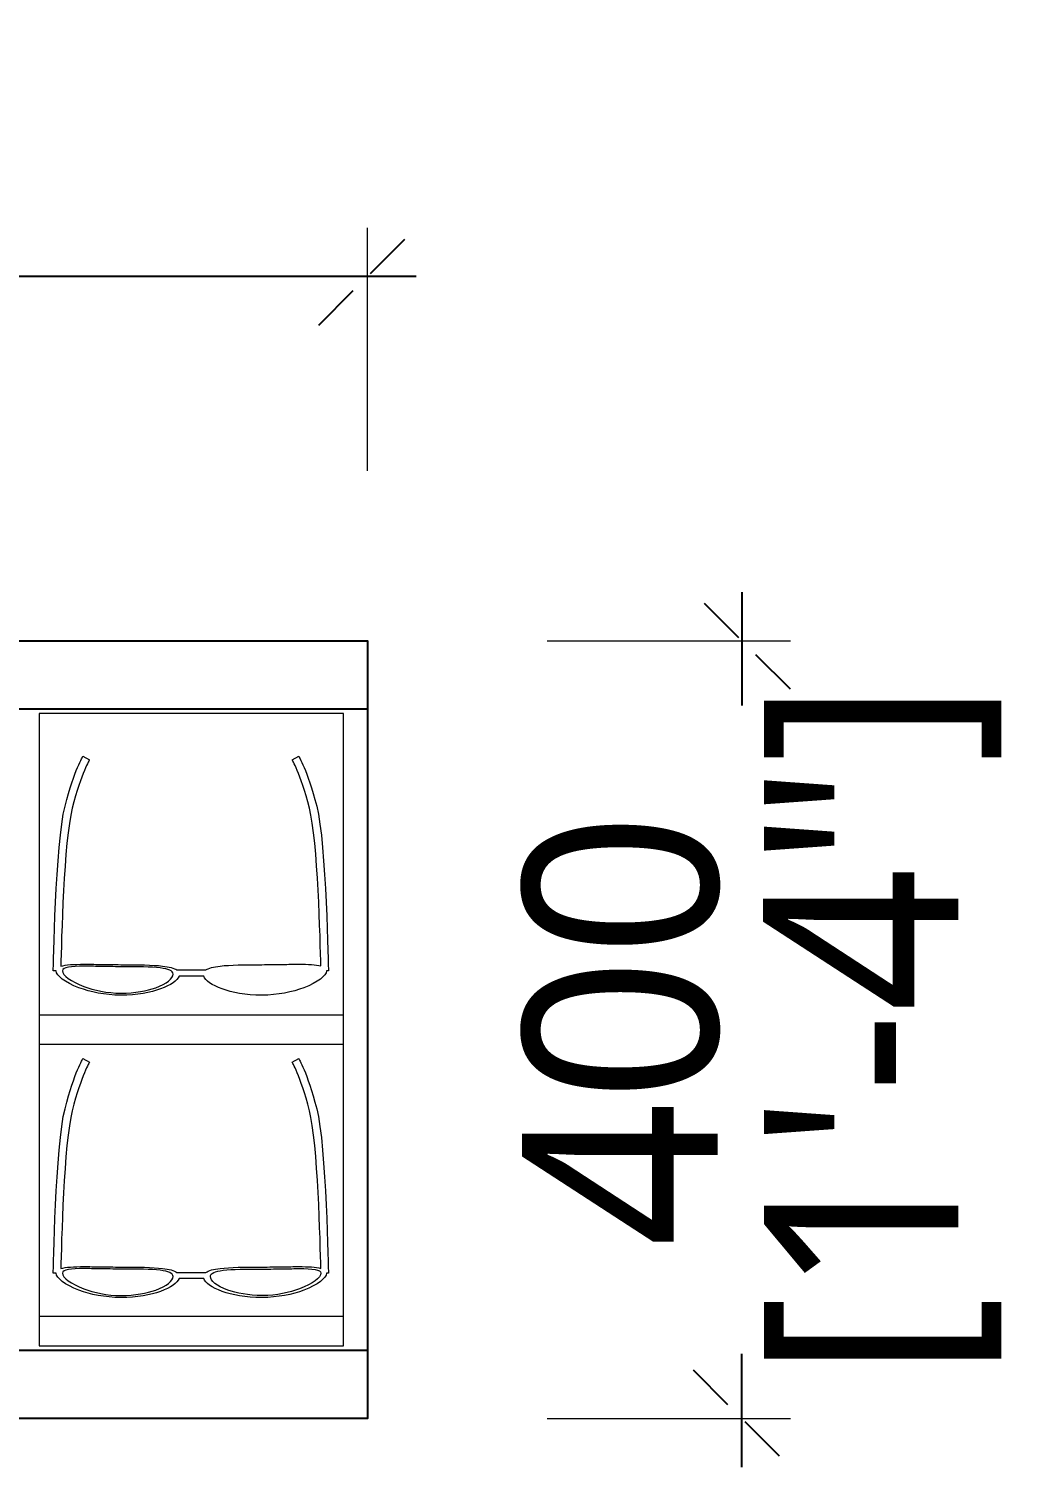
# Model space of a CAD drawing. Header units: millimetres. Extents: x 707 to 3286, y 624 to 1363.
# Drawn here: x 2781 to 3286, y 624 to 1363 of the extents above; entities that cross this region are included whole.
import ezdxf

# ---------------------------------------------------------------- set-up
doc = ezdxf.new("R2010")
doc.units = ezdxf.units.MM
doc.linetypes.add('DASHED', pattern=[0.75, 0.5, -0.25])
for name, color, linetype in [('Acrylic (2)', 220, 'Continuous'), ('Layer 1', 7, 'Continuous'), ('wood', 49, 'Continuous')]:
    doc.layers.add(name, color=color, linetype=linetype)
doc.layers.add('Reference lines', color=252, linetype='Continuous', lineweight=0)
doc.styles.add('WOT-PLAN', font='segoeuil.ttf', dxfattribs={"height": 100})
doc.dimstyles.new('WOT - 100', dxfattribs={"dimtxt": 100, "dimasz": 50, "dimexe": 25, "dimexo": 25, "dimgap": 10, "dimtad": 0, "dimdec": 0, "dimzin": 0, "dimdsep": 46, "dimtxsty": 'WOT-PLAN', "dimblk": 'OBLIQUE', "dimcen": 0.09, "dimdle": 25, "dimclrd": 151, "dimclre": 151, "dimclrt": 7, "dimadec": 0, "dimazin": 0, "dimtfac": 1, "dimtdec": 0, "dimtofl": 0, "dimtmove": 0, "dimatfit": 3, "dimldrblk": 'OPEN30', "dimfxl": 100, "dimfxlon": 1, "dimtolj": 1, "dimtzin": 0, "dimlwd": -1, "dimlwe": 5, "dimarcsym": 0})

# ---------------------------------------------------------------- blocks, each defined once
blk = doc.blocks.new('A$C61F578BB')
at = {"layer": 'Acrylic (2)', "lineweight": 5, "elevation": -222}
for points in [[(2054.18, 37.5), (2210.68, 37.5), (2210.68, 362.5), (2054.18, 362.5), (2054.18, 37.5)], [(2054.18, 192.52), (2210.68, 192.52), (2210.68, 207.48), (2054.18, 207.48), (2054.18, 192.52)], [(2054.18, 37.5), (2210.68, 37.5), (2210.68, 52.46), (2054.18, 52.46), (2054.18, 37.5)]]:
    blk.add_lwpolyline(points, close=True, dxfattribs=at)
at = {"layer": 'Layer 1', "color": 252, "lineweight": 5}
for points, knots in [([(2202.92, 230.28, -222), (2202.92, 230.46, -222), (2201.85, 295.75, -222), (2196.9, 314.83, -222), (2196.9, 314.83, -222), (2191.95, 333.87, -222), (2187.67, 340.54, -222), (2187.66, 340.56, -222), (2187.66, 340.56, -222), (2187.66, 340.56, -222), (2184.25, 338.79, -222), (2184.25, 338.79, -222), (2184.25, 338.79, -222), (2184.26, 338.78, -222), (2188.36, 332.44, -222), (2193.19, 313.81, -222), (2193.19, 313.81, -222), (2197.45, 297.4, -222), (2198.78, 244.97, -222), (2199.03, 232.74, -222), (2199.03, 232.74, -222), (2196.52, 233.43, -222), (2192.54, 233.63, -222), (2187.54, 233.63, -222), (2187.54, 233.63, -222), (2185.08, 233.63, -222), (2182.31, 233.58, -222), (2179.37, 233.54, -222), (2179.37, 233.54, -222), (2176.04, 233.48, -222), (2172.43, 233.41, -222), (2168.64, 233.41, -222), (2168.64, 233.41, -222), (2159.73, 233.41, -222), (2152.46, 233.31, -222), (2147.3, 232.69, -222), (2147.3, 232.69, -222), (2143.82, 232.29, -222), (2141.32, 231.65, -222), (2139.91, 230.69, -222), (2139.91, 230.69, -222), (2139.91, 230.69, -222), (2124.98, 230.69, -222), (2124.98, 230.69, -222), (2124.98, 230.69, -222), (2123.56, 231.65, -222), (2121.04, 232.29, -222), (2117.56, 232.69, -222), (2117.56, 232.69, -222), (2112.41, 233.31, -222), (2105.14, 233.41, -222), (2096.22, 233.41, -222), (2096.22, 233.41, -222), (2096.22, 233.41, -222), (2096.22, 233.41, -222), (2096.22, 233.41, -222), (2096.22, 233.41, -222), (2092.44, 233.41, -222), (2088.83, 233.48, -222), (2085.5, 233.54, -222), (2085.5, 233.54, -222), (2082.55, 233.58, -222), (2079.78, 233.63, -222), (2077.33, 233.63, -222), (2077.33, 233.63, -222), (2071.97, 233.63, -222), (2067.77, 233.4, -222), (2065.31, 232.59, -222), (2065.31, 232.59, -222), (2065.56, 244.52, -222), (2066.87, 297.34, -222), (2071.15, 313.81, -222), (2071.15, 313.81, -222), (2075.99, 332.44, -222), (2080.09, 338.78, -222), (2080.09, 338.79, -222), (2080.09, 338.79, -222), (2080.09, 338.79, -222), (2076.69, 340.56, -222), (2076.69, 340.56, -222), (2076.69, 340.56, -222), (2076.68, 340.54, -222), (2072.4, 333.87, -222), (2067.45, 314.83, -222), (2067.45, 314.83, -222), (2062.5, 295.75, -222), (2061.43, 230.46, -222), (2061.43, 230.28, -222), (2061.43, 230.28, -222), (2061.43, 230.28, -222), (2062.89, 230.23, -222), (2062.89, 230.23, -222), (2062.89, 230.23, -222), (2062.89, 230.23, -222), (2062.89, 230.22, -222), (2062.89, 230.22, -222), (2062.89, 230.22, -222), (2062.89, 230.22, -222), (2062.89, 230.22, -222), (2062.89, 230.22, -222), (2062.89, 230.22, -222), (2062.89, 227.85, -222), (2067.46, 224.27, -222), (2074.63, 221.54, -222), (2074.63, 221.54, -222), (2080.42, 219.36, -222), (2087.94, 217.73, -222), (2096.22, 217.73, -222), (2096.22, 217.73, -222), (2104.55, 217.73, -222), (2111.49, 219.05, -222), (2116.58, 220.9, -222), (2116.58, 220.9, -222), (2121.95, 222.84, -222), (2125.29, 225.37, -222), (2126.09, 227.54, -222), (2126.09, 227.54, -222), (2126.09, 227.54, -222), (2138.79, 227.54, -222), (2138.79, 227.54, -222), (2138.79, 227.54, -222), (2139.59, 225.37, -222), (2142.92, 222.84, -222), (2148.29, 220.9, -222), (2148.29, 220.9, -222), (2153.38, 219.05, -222), (2160.31, 217.73, -222), (2168.64, 217.73, -222), (2168.64, 217.73, -222), (2176.92, 217.73, -222), (2184.45, 219.36, -222), (2190.23, 221.54, -222), (2190.23, 221.54, -222), (2197.4, 224.27, -222), (2201.97, 227.85, -222), (2201.97, 230.22, -222), (2201.97, 230.22, -222), (2201.97, 230.22, -222), (2201.97, 230.22, -222), (2201.97, 230.22, -222), (2201.97, 230.22, -222), (2201.97, 230.22, -222), (2201.97, 230.25, -222), (2201.97, 230.25, -222), (2201.97, 230.25, -222), (2201.97, 230.25, -222), (2202.92, 230.28, -222), (2202.92, 230.28, -222)], [0, 0, 0, 0, 0.027027, 0.027027, 0.027027, 0.027027, 0.054054, 0.054054, 0.054054, 0.054054, 0.081081, 0.081081, 0.081081, 0.081081, 0.108108, 0.108108, 0.108108, 0.108108, 0.135135, 0.135135, 0.135135, 0.135135, 0.162162, 0.162162, 0.162162, 0.162162, 0.189189, 0.189189, 0.189189, 0.189189, 0.216216, 0.216216, 0.216216, 0.216216, 0.243243, 0.243243, 0.243243, 0.243243, 0.27027, 0.27027, 0.27027, 0.27027, 0.297297, 0.297297, 0.297297, 0.297297, 0.324324, 0.324324, 0.324324, 0.324324, 0.351351, 0.351351, 0.351351, 0.351351, 0.378378, 0.378378, 0.378378, 0.378378, 0.405405, 0.405405, 0.405405, 0.405405, 0.432432, 0.432432, 0.432432, 0.432432, 0.459459, 0.459459, 0.459459, 0.459459, 0.486486, 0.486486, 0.486486, 0.486486, 0.513514, 0.513514, 0.513514, 0.513514, 0.540541, 0.540541, 0.540541, 0.540541, 0.567568, 0.567568, 0.567568, 0.567568, 0.594595, 0.594595, 0.594595, 0.594595, 0.621622, 0.621622, 0.621622, 0.621622, 0.648649, 0.648649, 0.648649, 0.648649, 0.675676, 0.675676, 0.675676, 0.675676, 0.702703, 0.702703, 0.702703, 0.702703, 0.72973, 0.72973, 0.72973, 0.72973, 0.756757, 0.756757, 0.756757, 0.756757, 0.783784, 0.783784, 0.783784, 0.783784, 0.810811, 0.810811, 0.810811, 0.810811, 0.837838, 0.837838, 0.837838, 0.837838, 0.864865, 0.864865, 0.864865, 0.864865, 0.891892, 0.891892, 0.891892, 0.891892, 0.918919, 0.918919, 0.918919, 0.918919, 0.945946, 0.945946, 0.945946, 0.945946, 0.972973, 0.972973, 0.972973, 0.972973, 1, 1, 1, 1]), ([(2096.22, 232.37, -222), (2104.79, 232.37, -222), (2111.74, 232.3, -222), (2116.41, 231.72, -222), (2116.41, 231.72, -222), (2120.65, 231.23, -222), (2123, 230.28, -222), (2123, 228.5, -222), (2123, 228.5, -222), (2123, 226.39, -222), (2119.81, 223.62, -222), (2114.12, 221.57, -222), (2114.12, 221.57, -222), (2109.61, 219.96, -222), (2103.51, 218.76, -222), (2096.22, 218.76, -222), (2096.22, 218.76, -222), (2089.03, 218.76, -222), (2082.36, 220.24, -222), (2077.14, 222.21, -222), (2077.14, 222.21, -222), (2070.43, 224.74, -222), (2066.16, 228.08, -222), (2066.16, 230.22, -222), (2066.16, 230.22, -222), (2066.16, 230.22, -222), (2066.16, 230.22, -222), (2066.16, 230.22, -222), (2066.16, 230.22, -222), (2066.16, 232.21, -222), (2070.56, 232.61, -222), (2077.33, 232.61, -222), (2077.33, 232.61, -222), (2079.76, 232.61, -222), (2082.45, 232.55, -222), (2085.32, 232.5, -222), (2085.32, 232.5, -222), (2088.72, 232.43, -222), (2092.41, 232.37, -222), (2096.22, 232.37, -222), (2096.22, 232.37, -222), (2096.22, 232.37, -222), (2096.22, 232.37, -222), (2096.22, 232.37, -222)], [0, 0, 0, 0, 0.090909, 0.090909, 0.090909, 0.090909, 0.181818, 0.181818, 0.181818, 0.181818, 0.272727, 0.272727, 0.272727, 0.272727, 0.363636, 0.363636, 0.363636, 0.363636, 0.454545, 0.454545, 0.454545, 0.454545, 0.545455, 0.545455, 0.545455, 0.545455, 0.636364, 0.636364, 0.636364, 0.636364, 0.727273, 0.727273, 0.727273, 0.727273, 0.818182, 0.818182, 0.818182, 0.818182, 0.909091, 0.909091, 0.909091, 0.909091, 1, 1, 1, 1]), ([(2202.92, 74.8, -222), (2202.92, 74.98, -222), (2201.85, 140.27, -222), (2196.9, 159.35, -222), (2196.9, 159.35, -222), (2191.95, 178.39, -222), (2187.67, 185.06, -222), (2187.66, 185.08, -222), (2187.66, 185.08, -222), (2187.66, 185.08, -222), (2184.25, 183.32, -222), (2184.25, 183.32, -222), (2184.25, 183.32, -222), (2184.26, 183.3, -222), (2188.36, 176.97, -222), (2193.19, 158.33, -222), (2193.19, 158.33, -222), (2197.45, 141.93, -222), (2198.78, 89.49, -222), (2199.03, 77.27, -222), (2199.03, 77.27, -222), (2196.52, 77.96, -222), (2192.54, 78.16, -222), (2187.54, 78.16, -222), (2187.54, 78.16, -222), (2185.08, 78.16, -222), (2182.31, 78.1, -222), (2179.37, 78.06, -222), (2179.37, 78.06, -222), (2176.04, 78.01, -222), (2172.43, 77.94, -222), (2168.64, 77.94, -222), (2168.64, 77.94, -222), (2159.73, 77.94, -222), (2152.46, 77.83, -222), (2147.3, 77.22, -222), (2147.3, 77.22, -222), (2143.82, 76.81, -222), (2141.32, 76.17, -222), (2139.91, 75.21, -222), (2139.91, 75.21, -222), (2139.91, 75.21, -222), (2124.98, 75.21, -222), (2124.98, 75.21, -222), (2124.98, 75.21, -222), (2123.56, 76.17, -222), (2121.04, 76.81, -222), (2117.56, 77.22, -222), (2117.56, 77.22, -222), (2112.41, 77.83, -222), (2105.14, 77.94, -222), (2096.22, 77.94, -222), (2096.22, 77.94, -222), (2096.22, 77.94, -222), (2096.22, 77.94, -222), (2096.22, 77.94, -222), (2096.22, 77.94, -222), (2092.44, 77.94, -222), (2088.83, 78.01, -222), (2085.5, 78.06, -222), (2085.5, 78.06, -222), (2082.55, 78.1, -222), (2079.78, 78.16, -222), (2077.33, 78.16, -222), (2077.33, 78.16, -222), (2071.97, 78.16, -222), (2067.77, 77.93, -222), (2065.31, 77.11, -222), (2065.31, 77.11, -222), (2065.56, 89.04, -222), (2066.87, 141.86, -222), (2071.15, 158.33, -222), (2071.15, 158.33, -222), (2075.99, 176.97, -222), (2080.09, 183.3, -222), (2080.09, 183.32, -222), (2080.09, 183.32, -222), (2080.09, 183.32, -222), (2076.69, 185.08, -222), (2076.69, 185.08, -222), (2076.69, 185.08, -222), (2076.68, 185.06, -222), (2072.4, 178.39, -222), (2067.45, 159.35, -222), (2067.45, 159.35, -222), (2062.5, 140.27, -222), (2061.43, 74.98, -222), (2061.43, 74.8, -222), (2061.43, 74.8, -222), (2061.43, 74.8, -222), (2062.89, 74.76, -222), (2062.89, 74.76, -222), (2062.89, 74.76, -222), (2062.89, 74.76, -222), (2062.89, 74.75, -222), (2062.89, 74.75, -222), (2062.89, 74.75, -222), (2062.89, 74.75, -222), (2062.89, 74.75, -222), (2062.89, 74.75, -222), (2062.89, 74.75, -222), (2062.89, 72.37, -222), (2067.46, 68.79, -222), (2074.63, 66.06, -222), (2074.63, 66.06, -222), (2080.42, 63.88, -222), (2087.94, 62.26, -222), (2096.22, 62.26, -222), (2096.22, 62.26, -222), (2104.55, 62.26, -222), (2111.49, 63.57, -222), (2116.58, 65.42, -222), (2116.58, 65.42, -222), (2121.95, 67.37, -222), (2125.29, 69.89, -222), (2126.09, 72.07, -222), (2126.09, 72.07, -222), (2126.09, 72.07, -222), (2138.79, 72.07, -222), (2138.79, 72.07, -222), (2138.79, 72.07, -222), (2139.59, 69.89, -222), (2142.92, 67.37, -222), (2148.29, 65.42, -222), (2148.29, 65.42, -222), (2153.38, 63.57, -222), (2160.31, 62.26, -222), (2168.64, 62.26, -222), (2168.64, 62.26, -222), (2176.92, 62.26, -222), (2184.45, 63.88, -222), (2190.23, 66.06, -222), (2190.23, 66.06, -222), (2197.4, 68.79, -222), (2201.97, 72.37, -222), (2201.97, 74.75, -222), (2201.97, 74.75, -222), (2201.97, 74.75, -222), (2201.97, 74.75, -222), (2201.97, 74.75, -222), (2201.97, 74.75, -222), (2201.97, 74.75, -222), (2201.97, 74.78, -222), (2201.97, 74.78, -222), (2201.97, 74.78, -222), (2201.97, 74.78, -222), (2202.92, 74.8, -222), (2202.92, 74.8, -222)], [0, 0, 0, 0, 0.027027, 0.027027, 0.027027, 0.027027, 0.054054, 0.054054, 0.054054, 0.054054, 0.081081, 0.081081, 0.081081, 0.081081, 0.108108, 0.108108, 0.108108, 0.108108, 0.135135, 0.135135, 0.135135, 0.135135, 0.162162, 0.162162, 0.162162, 0.162162, 0.189189, 0.189189, 0.189189, 0.189189, 0.216216, 0.216216, 0.216216, 0.216216, 0.243243, 0.243243, 0.243243, 0.243243, 0.27027, 0.27027, 0.27027, 0.27027, 0.297297, 0.297297, 0.297297, 0.297297, 0.324324, 0.324324, 0.324324, 0.324324, 0.351351, 0.351351, 0.351351, 0.351351, 0.378378, 0.378378, 0.378378, 0.378378, 0.405405, 0.405405, 0.405405, 0.405405, 0.432432, 0.432432, 0.432432, 0.432432, 0.459459, 0.459459, 0.459459, 0.459459, 0.486486, 0.486486, 0.486486, 0.486486, 0.513514, 0.513514, 0.513514, 0.513514, 0.540541, 0.540541, 0.540541, 0.540541, 0.567568, 0.567568, 0.567568, 0.567568, 0.594595, 0.594595, 0.594595, 0.594595, 0.621622, 0.621622, 0.621622, 0.621622, 0.648649, 0.648649, 0.648649, 0.648649, 0.675676, 0.675676, 0.675676, 0.675676, 0.702703, 0.702703, 0.702703, 0.702703, 0.72973, 0.72973, 0.72973, 0.72973, 0.756757, 0.756757, 0.756757, 0.756757, 0.783784, 0.783784, 0.783784, 0.783784, 0.810811, 0.810811, 0.810811, 0.810811, 0.837838, 0.837838, 0.837838, 0.837838, 0.864865, 0.864865, 0.864865, 0.864865, 0.891892, 0.891892, 0.891892, 0.891892, 0.918919, 0.918919, 0.918919, 0.918919, 0.945946, 0.945946, 0.945946, 0.945946, 0.972973, 0.972973, 0.972973, 0.972973, 1, 1, 1, 1]), ([(2096.22, 76.89, -222), (2104.79, 76.89, -222), (2111.74, 76.82, -222), (2116.41, 76.25, -222), (2116.41, 76.25, -222), (2120.65, 75.75, -222), (2123, 74.8, -222), (2123, 73.02, -222), (2123, 73.02, -222), (2123, 70.92, -222), (2119.81, 68.14, -222), (2114.12, 66.09, -222), (2114.12, 66.09, -222), (2109.61, 64.48, -222), (2103.51, 63.28, -222), (2096.22, 63.28, -222), (2096.22, 63.28, -222), (2089.03, 63.28, -222), (2082.36, 64.76, -222), (2077.14, 66.74, -222), (2077.14, 66.74, -222), (2070.43, 69.27, -222), (2066.16, 72.6, -222), (2066.16, 74.75, -222), (2066.16, 74.75, -222), (2066.16, 74.75, -222), (2066.16, 74.75, -222), (2066.16, 74.75, -222), (2066.16, 74.75, -222), (2066.16, 76.73, -222), (2070.56, 77.13, -222), (2077.33, 77.13, -222), (2077.33, 77.13, -222), (2079.76, 77.13, -222), (2082.45, 77.07, -222), (2085.32, 77.03, -222), (2085.32, 77.03, -222), (2088.72, 76.95, -222), (2092.41, 76.89, -222), (2096.22, 76.89, -222), (2096.22, 76.89, -222), (2096.22, 76.89, -222), (2096.22, 76.89, -222), (2096.22, 76.89, -222)], [0, 0, 0, 0, 0.090909, 0.090909, 0.090909, 0.090909, 0.181818, 0.181818, 0.181818, 0.181818, 0.272727, 0.272727, 0.272727, 0.272727, 0.363636, 0.363636, 0.363636, 0.363636, 0.454545, 0.454545, 0.454545, 0.454545, 0.545455, 0.545455, 0.545455, 0.545455, 0.636364, 0.636364, 0.636364, 0.636364, 0.727273, 0.727273, 0.727273, 0.727273, 0.818182, 0.818182, 0.818182, 0.818182, 0.909091, 0.909091, 0.909091, 0.909091, 1, 1, 1, 1]), ([(2169.03, 76.89, -222), (2160.46, 76.89, -222), (2153.51, 76.82, -222), (2148.84, 76.25, -222), (2148.84, 76.25, -222), (2144.6, 75.75, -222), (2142.24, 74.8, -222), (2142.24, 73.02, -222), (2142.24, 73.02, -222), (2142.24, 70.92, -222), (2145.44, 68.14, -222), (2151.13, 66.09, -222), (2151.13, 66.09, -222), (2155.64, 64.48, -222), (2161.74, 63.28, -222), (2169.03, 63.28, -222), (2169.03, 63.28, -222), (2176.22, 63.28, -222), (2182.89, 64.76, -222), (2188.11, 66.74, -222), (2188.11, 66.74, -222), (2194.82, 69.27, -222), (2199.09, 72.6, -222), (2199.09, 74.75, -222), (2199.09, 74.75, -222), (2199.09, 74.75, -222), (2199.09, 74.75, -222), (2199.09, 74.75, -222), (2199.09, 74.75, -222), (2199.09, 76.73, -222), (2194.69, 77.13, -222), (2187.92, 77.13, -222), (2187.92, 77.13, -222), (2185.49, 77.13, -222), (2182.8, 77.07, -222), (2179.93, 77.03, -222), (2179.93, 77.03, -222), (2176.53, 76.95, -222), (2172.84, 76.89, -222), (2169.03, 76.89, -222), (2169.03, 76.89, -222), (2169.03, 76.89, -222), (2169.03, 76.89, -222), (2169.03, 76.89, -222)], [0, 0, 0, 0, 0.090909, 0.090909, 0.090909, 0.090909, 0.181818, 0.181818, 0.181818, 0.181818, 0.272727, 0.272727, 0.272727, 0.272727, 0.363636, 0.363636, 0.363636, 0.363636, 0.454545, 0.454545, 0.454545, 0.454545, 0.545455, 0.545455, 0.545455, 0.545455, 0.636364, 0.636364, 0.636364, 0.636364, 0.727273, 0.727273, 0.727273, 0.727273, 0.818182, 0.818182, 0.818182, 0.818182, 0.909091, 0.909091, 0.909091, 0.909091, 1, 1, 1, 1])]:
    blk.add_open_spline(points, degree=3, knots=knots, dxfattribs=at)
at = {"layer": 'wood'}
for points in [[(0, 400), (2223, 400), (2223, 0), (0, 0)], [(19, 365), (2223, 365), (2223, 35), (19, 35)]]:
    blk.add_lwpolyline(points, close=True, dxfattribs=at)
blk.add_lwpolyline([(2204, 365), (2223, 365)], dxfattribs=at)
blk = doc.blocks.new('_Oblique')
at = {"color": 0, "linetype": 'ByBlock', "lineweight": -2}
blk.add_line((-0.5, -0.5), (0.5, 0.5), dxfattribs=at)
blk = doc.blocks.new('*D8')
at = {"color": 151, "lineweight": 5, "ltscale": 30, "transparency": 16777216}
for p, q in [((732.18, 1136.05), (732.18, 1261.05)), ((2955.18, 1136.05), (2955.18, 1261.05))]:
    blk.add_line(p, q, dxfattribs=at)
at = {"color": 151, "ltscale": 30, "transparency": 16777216}
for p, q in [((707.18, 1236.05), (1666.81, 1236.05)), ((2980.18, 1236.05), (2020.56, 1236.05))]:
    blk.add_line(p, q, dxfattribs=at)
at = {"layer": 'Defpoints', "color": 0, "linetype": 'DASHED', "ltscale": 30, "transparency": 16777216}
for p in [(2955.18, 1236.05), (732.18, 1003.14), (2955.18, 648.74)]:
    blk.add_point(p, dxfattribs=at)
at = {"color": 151, "linetype": 'DASHED', "ltscale": 30, "transparency": 16777216, "xscale": 50, "yscale": 50, "zscale": 50, "rotation": 180}
blk.add_blockref('_Oblique', (732.18, 1236.05), dxfattribs=at)
at = {"color": 151, "linetype": 'DASHED', "ltscale": 30, "transparency": 16777216, "xscale": 50, "yscale": 50, "zscale": 50}
blk.add_blockref('_Oblique', (2955.18, 1236.05), dxfattribs=at)
at = {"color": 7, "linetype": 'DASHED', "lineweight": -2, "ltscale": 30, "transparency": 16777216, "char_height": 100, "attachment_point": 5, "style": 'WOT-PLAN'}
for s, insert in [('\\A1;2223', (1843.68, 1297.75)), ('\\A1;[7\'-4"]', (1843.68, 1164.68))]:
    blk.add_mtext(s, dxfattribs=dict(at, insert=insert))
blk = doc.blocks.new('_Open30')
at = {"color": 0, "linetype": 'ByBlock', "lineweight": -2}
for p, q in [((-1, 0.268), (0, 0)), ((0, 0), (-1, -0.268)), ((0, 0), (-1, 0))]:
    blk.add_line(p, q, dxfattribs=at)
blk = doc.blocks.new('*D9')
at = {"color": 151, "ltscale": 30, "transparency": 16777216}
for p, q in [((3147.71, 1073.74), (3147.71, 1015.44)), ((3147.71, 623.74), (3147.71, 682.05))]:
    blk.add_line(p, q, dxfattribs=at)
at = {"color": 151, "lineweight": 5, "ltscale": 30, "transparency": 16777216}
for p, q in [((3047.71, 1048.74), (3172.71, 1048.74)), ((3047.71, 648.74), (3172.71, 648.74))]:
    blk.add_line(p, q, dxfattribs=at)
at = {"layer": 'Defpoints', "color": 0, "linetype": 'DASHED', "ltscale": 30, "transparency": 16777216}
for p in [(2719.04, 1048.74), (2719.04, 648.74), (3147.71, 648.74)]:
    blk.add_point(p, dxfattribs=at)
at = {"color": 151, "linetype": 'DASHED', "ltscale": 30, "transparency": 16777216, "xscale": 50, "yscale": 50, "zscale": 50}
for p, rotation in [((3147.71, 1048.74), 90), ((3147.71, 648.74), 270)]:
    blk.add_blockref('_Oblique', p, dxfattribs=dict(at, rotation=rotation))
at = {"color": 7, "linetype": 'DASHED', "lineweight": -2, "ltscale": 30, "transparency": 16777216, "char_height": 100, "attachment_point": 5, "rotation": 90, "style": 'WOT-PLAN'}
for s, insert in [('\\A1;[1\'-4"]', (3220.19, 848.74)), ('\\A1;400', (3086, 848.74))]:
    blk.add_mtext(s, dxfattribs=dict(at, insert=insert))

msp = doc.modelspace()

# ---------------------------------------------------------------- block references
at = {"layer": 'Reference lines', "ltscale": 13}
msp.add_blockref('A$C61F578BB', (732.18, 648.74), dxfattribs=at)

# ---------------------------------------------------------------- next in the draw order: dimensions: what is measured, and where the dimension line sits
at = {"linetype": 'DASHED', "lineweight": -2, "ltscale": 30}
dim = msp.add_linear_dim(base=(2955.18, 1236.05), p1=(732.18, 1003.14), p2=(2955.18, 648.74), dimstyle='WOT - 100', override={"dimpost": '\\X', "dimblk1": 'Oblique', "dimblk2": 'Oblique', "dimtmove": 1, "dimatfit": 2}, dxfattribs=at)
dim.commit()
dim.dimension.update_dxf_attribs({"geometry": '*D8', "text_midpoint": (1843.68, 1236.05)})
dim = msp.add_linear_dim(base=(3147.71, 648.74), p1=(2719.04, 1048.74), p2=(2719.04, 648.74), angle=90, dimstyle='WOT - 100', override={"dimpost": '\\X', "dimblk1": 'Oblique', "dimblk2": 'Oblique', "dimtmove": 1, "dimatfit": 2}, dxfattribs=at)
dim.commit()
dim.dimension.update_dxf_attribs({"geometry": '*D9', "text_midpoint": (3147.71, 848.74), "dimtype": 160})

doc.saveas('drawing.dxf')
